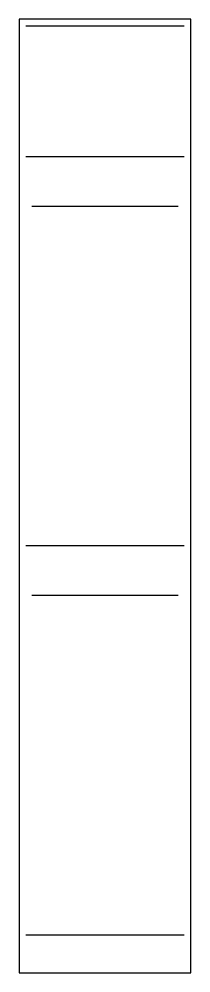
# Model space of a CAD drawing. Header units: millimetres. Extents: x 0 to 450, y 0 to 2500.
import ezdxf

# ---------------------------------------------------------------- set-up
doc = ezdxf.new("R2010")
doc.units = ezdxf.units.MM

msp = doc.modelspace()

# ---------------------------------------------------------------- linework, layer by layer
for p, q in [((18, 2482), (432, 2482)), ((18, 2140), (432, 2140)), ((33, 2010), (417, 2010)), ((18, 1120), (432, 1120)), ((33, 990), (417, 990)), ((18, 100), (432, 100))]:
    msp.add_line(p, q)
msp.add_lwpolyline([(0, 0), (450, 0), (450, 2500), (0, 2500)], close=True)

doc.saveas('drawing.dxf')
